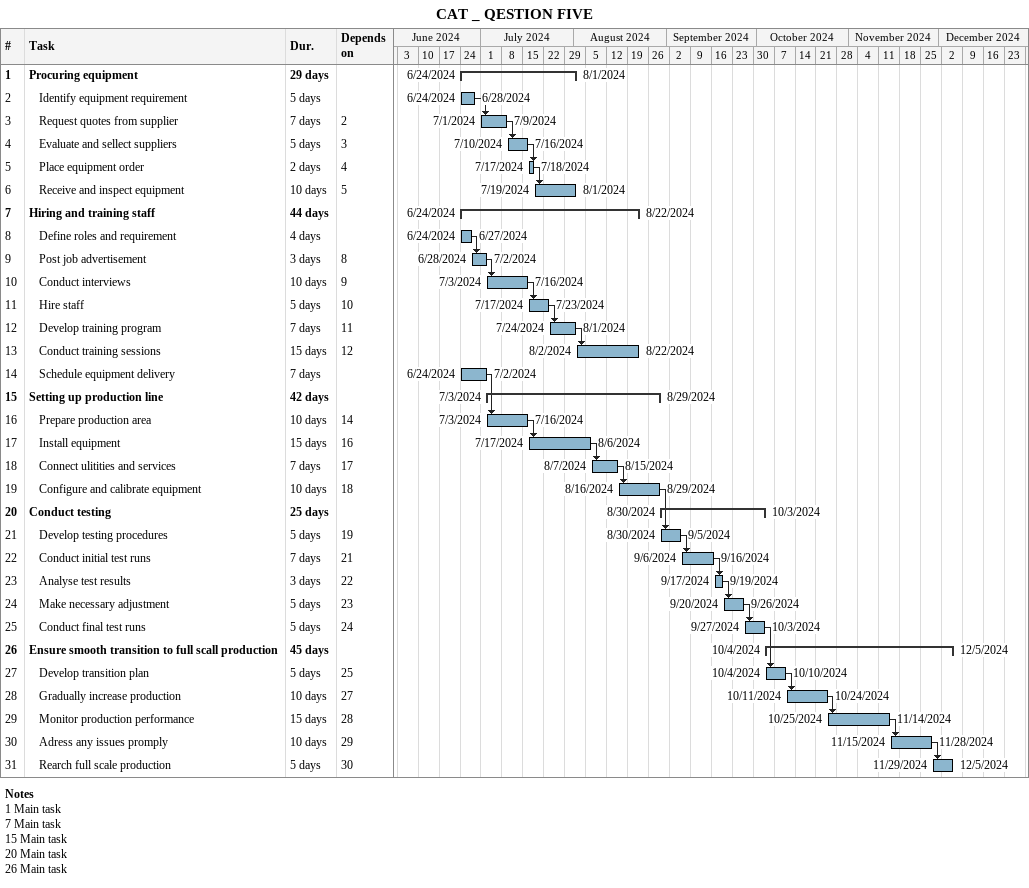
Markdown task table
CAT _ QESTION FIVE

| ID | Level | Task | Duration | Start | Finish | Predecessors |
|---|---|---|---|---|---|---|
| 1 | 1 | **Procuring equipment** | 29d | 2024-06-24 | 2024-08-01 |  |
| 2 | 2 | Identify equipment requirement | 5d | 2024-06-24 | 2024-06-28 |  |
| 3 | 2 | Request quotes from supplier | 7d | 2024-07-01 | 2024-07-09 | 2 |
| 4 | 2 | Evaluate and sellect suppliers | 5d | 2024-07-10 | 2024-07-16 | 3 |
| 5 | 2 | Place equipment order | 2d | 2024-07-17 | 2024-07-18 | 4 |
| 6 | 2 | Receive and inspect equipment | 10d | 2024-07-19 | 2024-08-01 | 5 |
| 7 | 1 | **Hiring and training staff** | 44d | 2024-06-24 | 2024-08-22 |  |
| 8 | 2 | Define roles and requirement | 4d | 2024-06-24 | 2024-06-27 |  |
| 9 | 2 | Post job advertisement | 3d | 2024-06-28 | 2024-07-02 | 8 |
| 10 | 2 | Conduct interviews | 10d | 2024-07-03 | 2024-07-16 | 9 |
| 11 | 2 | Hire staff | 5d | 2024-07-17 | 2024-07-23 | 10 |
| 12 | 2 | Develop training program | 7d | 2024-07-24 | 2024-08-01 | 11 |
| 13 | 2 | Conduct training sessions | 15d | 2024-08-02 | 2024-08-22 | 12 |
| 14 | 2 | Schedule equipment delivery | 7d | 2024-06-24 | 2024-07-02 |  |
| 15 | 1 | **Setting up production line** | 42d | 2024-07-03 | 2024-08-29 |  |
| 16 | 2 | Prepare production area | 10d | 2024-07-03 | 2024-07-16 | 14 |
| 17 | 2 | Install equipment | 15d | 2024-07-17 | 2024-08-06 | 16 |
| 18 | 2 | Connect ulitities and services | 7d | 2024-08-07 | 2024-08-15 | 17 |
| 19 | 2 | Configure and calibrate equipment | 10d | 2024-08-16 | 2024-08-29 | 18 |
| 20 | 1 | **Conduct testing** | 25d | 2024-08-30 | 2024-10-03 |  |
| 21 | 2 | Develop testing procedures | 5d | 2024-08-30 | 2024-09-05 | 19 |
| 22 | 2 | Conduct initial test runs | 7d | 2024-09-06 | 2024-09-16 | 21 |
| 23 | 2 | Analyse test results | 3d | 2024-09-17 | 2024-09-19 | 22 |
| 24 | 2 | Make necessary adjustment | 5d | 2024-09-20 | 2024-09-26 | 23 |
| 25 | 2 | Conduct final test runs | 5d | 2024-09-27 | 2024-10-03 | 24 |
| 26 | 1 | **Ensure smooth transition to full scall production** | 45d | 2024-10-04 | 2024-12-05 |  |
| 27 | 2 | Develop transition plan | 5d | 2024-10-04 | 2024-10-10 | 25 |
| 28 | 2 | Gradually increase production | 10d | 2024-10-11 | 2024-10-24 | 27 |
| 29 | 2 | Monitor production performance | 15d | 2024-10-25 | 2024-11-14 | 28 |
| 30 | 2 | Adress any issues promply | 10d | 2024-11-15 | 2024-11-28 | 29 |
| 31 | 2 | Rearch full scale production | 5d | 2024-11-29 | 2024-12-05 | 30 |

Notes
- 1: Main task
- 7: Main task
- 15: Main task
- 20: Main task
- 26: Main task
